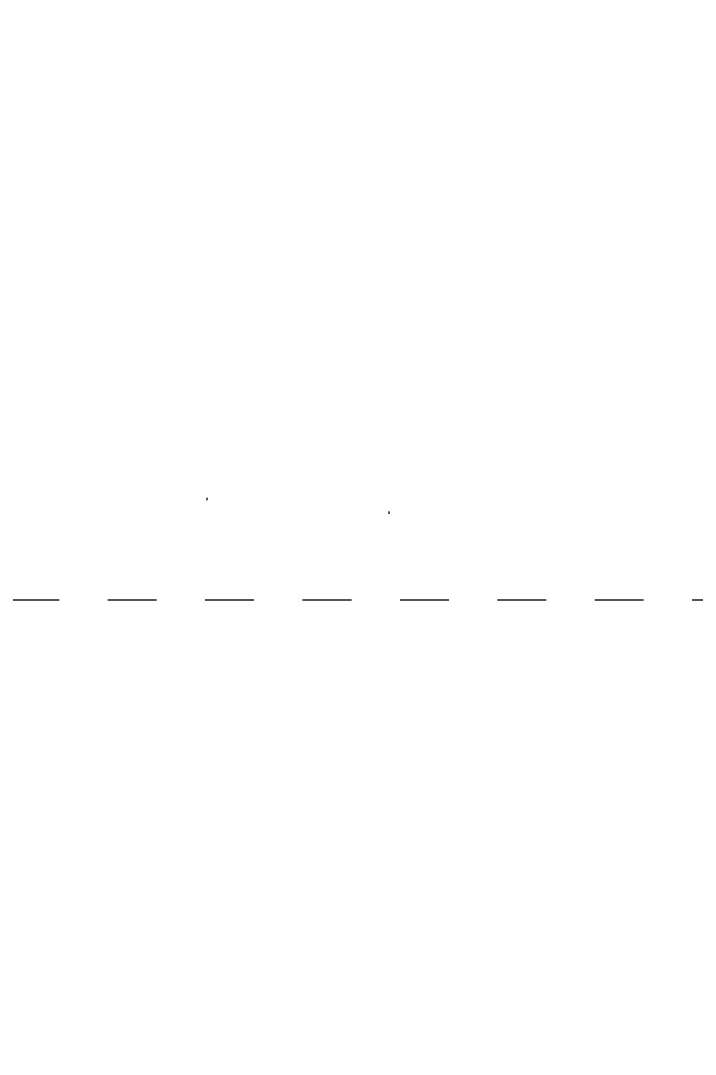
# Model space of a CAD drawing. Header units: millimetres. Extents: x -48147 to 1414029, y -496296 to 18123.
# Drawn here: x 1360906 to 1362861, y -475953 to -472958 of the extents above; entities that cross this region are included whole.
import ezdxf

# ---------------------------------------------------------------- set-up
doc = ezdxf.new("R2010")
doc.units = ezdxf.units.MM
doc.header["$MEASUREMENT"] = 0
for name, pattern in [('Dashed', [2822.222233, 1411.111116, -1411.111116]), ('Hidden Line', [55, 45, -10]), ('Wipeout_Contour', [1000, 0, -1000])]:
    doc.linetypes.add(name, pattern=pattern)
for name, color, linetype, lineweight, true_color in [('0_Pen_No__105', 7, 'Continuous', 15, 0xa6a6a6), ('New_A-20-M_Ceiling_Pen_No__107', 7, 'Continuous', 15, 0xa6a6a6), ('New_A-20-M_Ceiling_Pen_No__29', 7, 'Continuous', 50, 0x2a2a2a), ('New_A-20-M_Roof_Pen_No__147', 7, 'Continuous', 0, 0x606060), ('New_A-20-M_Roof_Pen_No__149', 7, 'Continuous', 0, 0x2a2a2a), ('New_A-20-M_Roof_Pen_No__162', 7, 'Continuous', 0, 0xe47200), ('New_A-20-M_Roof_Pen_No__81', 7, 'Continuous', 20, 0x6a6a6a), ('New_A-25-M_Wall_Ext_Pen_No__107', 7, 'Continuous', 15, 0xa6a6a6), ('New_ArchiCAD Windows_Pen_No__23', 7, 'Continuous', 30, 0x2a2a2a)]:
    doc.layers.add(name, color=color, linetype=linetype, lineweight=lineweight, true_color=true_color)
for name, color, linetype, lineweight in [('A-20-M_Floor_Slab_Pen_No__195', 7, 'Continuous', 35), ('A-25-M_Wall_Int_Pen_No__2', 8, 'Continuous', 15), ('A-95-D_1_100_Pen_No__1', 7, 'Continuous', 13), ('New_A-20-M_Roof_Pen_No__193', 7, 'Continuous', 18), ('New_A-20-M_Roof_Pen_No__195', 7, 'Continuous', 35), ('New_A-20-M_Roof_Pen_No__4', 7, 'Continuous', 20), ('New_A-20-M_Roof_Pen_No__85', 8, 'Continuous', 20), ('New_A-25-M_Wall_Ext_Pen_No__1', 7, 'Continuous', 13), ('New_A-25-M_Wall_Ext_Pen_No__87', 8, 'Continuous', 20), ('New_A-25-M_Wall_Int_Pen_No__87', 8, 'Continuous', 20), ('New_A-95-D_1_20_Pen_No__1', 7, 'Continuous', 13), ('New_ArchiCAD Windows_Pen_No__101', 252, 'Continuous', 15), ('New_ArchiCAD Windows_Pen_No__3', 7, 'Continuous', 18), ('New_ArchiCAD Windows_Pen_No__87', 8, 'Continuous', 20), ('S-280-M_STRUCT_FRAME.IFC Import_Pen_No__1', 7, 'Continuous', 13), ('S-280-M_STRUCT_FRAME.IFC Import_Pen_No__160', 5, 'Continuous', 200), ('S-280-M_STRUCT_FRAME.IFC Import_Pen_No__90', 8, 'Continuous', 20)]:
    doc.layers.add(name, color=color, linetype=linetype, lineweight=lineweight)
for name, color, linetype in [('A-95-D_1_100', 7, 'Continuous'), ('A-95-P_Drawing', 7, 'Continuous'), ('New_A-20-M_Ceiling', 7, 'Continuous'), ('New_A-20-M_Roof', 7, 'Continuous'), ('New_A-25-M_Wall_Ext', 7, 'Continuous'), ('New_A-25-M_Wall_Int', 7, 'Continuous'), ('New_A-95-D_1_20', 7, 'Continuous'), ('New_ArchiCAD Windows', 7, 'Continuous'), ('S-280-M_STRUCT_FRAME.IFC Import', 7, 'Continuous')]:
    doc.layers.add(name, color=color, linetype=linetype)
doc.styles.add('GENERATED_STYLE_1', font='')
doc.styles.get('GENERATED_STYLE_1').set_extended_font_data('Arial')
doc.dimstyles.new('GENERATED_STYLE__2', dxfattribs={"dimtxt": 150, "dimasz": 47.5, "dimexe": 0.18, "dimexo": 0, "dimgap": 0.09, "dimtad": 1, "dimdec": 0, "dimzin": 0, "dimdsep": 46, "dimtxsty": 'GENERATED_STYLE_1', "dimblk": 'ARROWHEAD_2', "dimblk1": 'ARROWHEAD_2', "dimblk2": 'ARROWHEAD_2', "dimcen": 0.09, "dimclrd": 7, "dimclre": 7, "dimclrt": 7, "dimadec": 0, "dimazin": 0, "dimtfac": 1, "dimtdec": 4, "dimtmove": 0, "dimatfit": 3, "dimfxl": 1, "dimtolj": 1, "dimtzin": 0, "dimarcsym": 0})
pattern_1 = [(60, (1372878.996, -490836.73), (-43.30127, 25), []), (120, (1372878.996, -490836.73), (43.30127, 25), [])]

# ---------------------------------------------------------------- blocks, each defined once
blk = doc.blocks.new('Section Elem_177_2', base_point=(1372879, -490836.7))
at = {"layer": 'New_A-25-M_Wall_Int_Pen_No__87', "linetype": 'Continuous'}
blk.add_line((1362728, -474819.9), (1363871.8, -474813.6), dxfattribs=at)
at = {"color": 254, "linetype": 'Wipeout_Contour', "lineweight": 0, "ltscale": 5775475.179326648}
blk.add_wipeout([(1361590.2, -478686.7), (1363871.8, -478686.7), (1363871.8, -475711.7), (1361590.2, -475711.7)], dxfattribs=at).dxf.layer = 'New_A-25-M_Wall_Int'
blk = doc.blocks.new('Section Elem_252_2', base_point=(1372879, -490836.7))
at = {"color": 254, "linetype": 'Wipeout_Contour', "lineweight": 0, "ltscale": 18756992.89558422}
blk.add_wipeout([(1367576.9, -473413.7), (1361158.9, -473413.7), (1361158.9, -475086.7), (1361590.2, -475086.7), (1361590.2, -474963.2), (1361558.4, -474963.2), (1361558.4, -474894.9), (1361168.3, -474883.6), (1361167.9, -474813.6), (1361168.7, -474813.6), (1361167.6, -474616.6), (1364669.4, -474616.6), (1367576.9, -474532.6)], dxfattribs=at).dxf.layer = 'New_A-25-M_Wall_Ext'
at = {"color": 254, "linetype": 'Wipeout_Contour', "lineweight": 0, "ltscale": 5767107.867445004}
blk.add_wipeout([(1361159.7, -475120.7), (1361158.9, -475118.8), (1361158.9, -475599.1), (1361159.7, -475597.2)], dxfattribs=at).dxf.layer = 'New_A-25-M_Wall_Ext'
at = {"color": 254, "linetype": 'Wipeout_Contour', "lineweight": 0, "ltscale": 17307858.03080718}
blk.add_wipeout([(1361217.5, -477786.7), (1361158.9, -477786.7), (1361158.9, -478686.7), (1361590.2, -478686.7), (1361590.2, -475711.7), (1361237.9, -475711.7), (1361237.9, -475686.7), (1361590.2, -475686.7), (1361590.2, -475631.2), (1361158.9, -475631.2), (1361158.9, -475686.7), (1361217.5, -475686.7)], dxfattribs=at).dxf.layer = 'New_A-25-M_Wall_Ext'
at = {"color": 254, "linetype": 'Wipeout_Contour', "lineweight": 0, "ltscale": 17304282.75511891}
blk.add_wipeout([(1360957.1, -475686.7), (1360910.3, -475686.7), (1360910.3, -477786.7), (1360957.1, -477786.7), (1360957.1, -477761.7), (1360929.9, -477761.7), (1360929.9, -477711.7), (1360946.2, -477711.7), (1360946.2, -475761.7), (1360929.9, -475761.7), (1360929.9, -475711.7), (1360957.1, -475711.7)], dxfattribs=at).dxf.layer = 'New_A-25-M_Wall_Ext'
at = {"layer": 'New_A-25-M_Wall_Ext_Pen_No__87', "linetype": 'Continuous'}
for p, q in [((1361590.2, -475086.7), (1361590.2, -474963.2)), ((1361590.2, -475686.7), (1361590.2, -475631.2)), ((1361590.2, -478686.7), (1361590.2, -475711.7))]:
    blk.add_line(p, q, dxfattribs=at)
at = {"color": 254, "linetype": 'Wipeout_Contour', "lineweight": 0, "ltscale": 7206776.276229057}
blk.add_wipeout([(1360850.3, -475686.7), (1360957.1, -475686.7), (1360959.3, -475686.7), (1360959.3, -473413.7), (1360850.3, -473413.7)], dxfattribs=at).dxf.layer = 'New_A-25-M_Wall_Ext'
at = {"color": 254, "linetype": 'Wipeout_Contour', "lineweight": 0, "ltscale": 5768914.740976019}
blk.add_wipeout([(1361217.5, -475686.7), (1361093.7, -475686.7), (1361093.7, -477786.7), (1361217.5, -477786.7)], dxfattribs=at).dxf.layer = 'New_A-25-M_Wall_Ext'
at = {"layer": 'New_A-25-M_Wall_Ext_Pen_No__107', "linetype": 'Continuous'}
h = blk.add_hatch(dxfattribs=at)
h.set_pattern_fill('Batt_Insulation_0002', color=256, style=0, pattern_type=2)
h.set_pattern_definition(pattern_1)
h.paths.add_polyline_path([(1360850.3, -475686.7), (1360957.1, -475686.7), (1360959.3, -475686.7), (1360959.3, -473413.7), (1360850.3, -473413.7)])
at = {"color": 254, "linetype": 'Wipeout_Contour', "lineweight": 0, "ltscale": 5765325.357337601}
blk.add_wipeout([(1360959.3, -475686.7), (1360978.9, -475686.7), (1360978.9, -473413.7), (1360959.3, -473413.7)], dxfattribs=at).dxf.layer = 'New_A-25-M_Wall_Ext'
at = {"layer": 'New_A-25-M_Wall_Ext_Pen_No__107', "linetype": 'Continuous'}
h = blk.add_hatch(dxfattribs=at)
h.set_pattern_fill('Plywood_0002', color=256, style=0, pattern_type=2)
h.set_pattern_definition([(0, (1372879, -490836.73), (0, 100), [])])
h.paths.add_polyline_path([(1360959.3, -475686.7), (1360978.9, -475686.7), (1360978.9, -473413.7), (1360959.3, -473413.7)])
at = {"layer": 'New_A-25-M_Wall_Ext_Pen_No__107', "linetype": 'Continuous', "lineweight": 0, "true_color": 0x535353}
blk.add_hatch(color=251, dxfattribs=at).paths.add_polyline_path([(1360978.9, -475686.7), (1360982.2, -475686.7), (1360982.2, -473413.7), (1360978.9, -473413.7)])
at = {"layer": 'New_A-25-M_Wall_Ext_Pen_No__1', "linetype": 'Continuous'}
blk.add_line((1360959.3, -473413.7), (1360959.3, -475686.7), dxfattribs=at)
at = {"layer": 'New_A-25-M_Wall_Ext_Pen_No__1', "linetype": 'Continuous', "flags": 128}
blk.add_lwpolyline([(1360957.1, -475686.7), (1360850.3, -475686.7), (1360823, -475686.7), (1360793.6, -475686.7)], dxfattribs=at)
at = {"color": 254, "linetype": 'Wipeout_Contour', "lineweight": 0, "ltscale": 5765671.320406014}
blk.add_wipeout([(1360982.2, -475686.7), (1361139.2, -475686.7), (1361139.2, -473413.7), (1360982.2, -473413.7)], dxfattribs=at).dxf.layer = 'New_A-25-M_Wall_Ext'
at = {"layer": 'New_A-25-M_Wall_Ext_Pen_No__107', "linetype": 'Continuous', "lineweight": 0, "true_color": 0x535353}
blk.add_hatch(color=251, dxfattribs=at).paths.add_polyline_path([(1361139.2, -475686.7), (1361142.5, -475686.7), (1361142.5, -473413.7), (1361139.2, -473413.7)])
at = {"layer": 'New_A-25-M_Wall_Ext_Pen_No__1', "linetype": 'Continuous'}
for p, q in [((1360978.9, -473413.7), (1360978.9, -475686.7)), ((1360982.2, -473413.7), (1360982.2, -475686.7))]:
    blk.add_line(p, q, dxfattribs=at)
at = {"color": 254, "linetype": 'Wipeout_Contour', "lineweight": 0, "ltscale": 5766011.106146225}
blk.add_wipeout([(1361142.5, -475686.7), (1361158.9, -475686.7), (1361158.9, -473413.7), (1361142.5, -473413.7)], dxfattribs=at).dxf.layer = 'New_A-25-M_Wall_Ext'
at = {"layer": 'New_A-25-M_Wall_Ext_Pen_No__107', "linetype": 'Continuous'}
h = blk.add_hatch(dxfattribs=at)
h.set_pattern_fill('Plaster_0002', color=256, style=0, pattern_type=2)
h.set_pattern_definition([(270, (1372879, -490836.73), (86.60254, 0), [0, -50]), (270, (1372922.3, -490861.73), (86.60254, 0), [0, -50])])
h.paths.add_polyline_path([(1361142.5, -475686.7), (1361158.9, -475686.7), (1361158.9, -473413.7), (1361142.5, -473413.7)])
at = {"layer": 'New_A-25-M_Wall_Ext_Pen_No__1', "linetype": 'Continuous'}
for p, q in [((1361139.2, -473413.7), (1361139.2, -475686.7)), ((1361142.5, -473413.7), (1361142.5, -475686.7)), ((1361158.9, -473413.7), (1361158.9, -475686.7))]:
    blk.add_line(p, q, dxfattribs=at)
at = {"layer": 'New_A-25-M_Wall_Ext_Pen_No__1', "linetype": 'Continuous', "flags": 128}
for points in [[(1361158.9, -473413.7), (1361142.5, -473413.7), (1361139.2, -473413.7), (1360982.2, -473413.7), (1360978.9, -473413.7), (1360959.3, -473413.7), (1360850.3, -473413.7), (1360823, -473413.7), (1360793.6, -473413.7)], [(1361158.9, -475686.7), (1361142.5, -475686.7), (1361139.2, -475686.7), (1361011.7, -475686.7)]]:
    blk.add_lwpolyline(points, dxfattribs=at)
at = {"layer": 'New_A-25-M_Wall_Ext_Pen_No__87', "linetype": 'Continuous'}
blk.add_line((1367576.9, -473413.7), (1361158.9, -473413.7), dxfattribs=at)
blk = doc.blocks.new('Section Elem_253_2', base_point=(1372879, -490836.7))
at = {"layer": 'New_ArchiCAD Windows_Pen_No__87', "linetype": 'Continuous'}
for p, q in [((1360910.3, -477786.7), (1360910.3, -475686.7)), ((1361217.5, -475686.7), (1361158.9, -475686.7)), ((1361217.5, -477786.7), (1361217.5, -475686.7)), ((1361158.9, -477786.7), (1361217.5, -477786.7))]:
    blk.add_line(p, q, dxfattribs=at)
at = {"color": 254, "linetype": 'Wipeout_Contour', "lineweight": 0, "ltscale": 5768643.29388809}
blk.add_wipeout([(1361093.7, -475736.7), (1361073.8, -475736.7), (1361073.8, -477736.7), (1361093.7, -477736.7)], dxfattribs=at).dxf.layer = 'New_ArchiCAD Windows'
at = {"color": 254, "linetype": 'Wipeout_Contour', "lineweight": 0, "ltscale": 5768562.385209808}
blk.add_wipeout([(1361050.9, -477736.7), (1361073.8, -477736.7), (1361073.8, -475736.7), (1361050.9, -475736.7)], dxfattribs=at).dxf.layer = 'New_ArchiCAD Windows'
at = {"color": 254, "linetype": 'Wipeout_Contour', "lineweight": 0, "ltscale": 7208991.432916998}
blk.add_wipeout([(1361093.7, -475686.7), (1361011.7, -475686.7), (1361011.7, -475736.7), (1361073.8, -475736.7), (1361093.7, -475736.7)], dxfattribs=at).dxf.layer = 'New_ArchiCAD Windows'
at = {"color": 254, "linetype": 'Wipeout_Contour', "lineweight": 0, "ltscale": 5768455.450759715}
blk.add_wipeout([(1361027.2, -477711.7), (1361040.9, -477711.7), (1361040.9, -475761.7), (1361027.2, -475761.7)], dxfattribs=at).dxf.layer = 'New_ArchiCAD Windows'
at = {"color": 254, "linetype": 'Wipeout_Contour', "lineweight": 0, "ltscale": 7212362.987390565}
blk.add_wipeout([(1361011.7, -477736.7), (1361011.7, -477786.7), (1361093.7, -477786.7), (1361093.7, -477736.7), (1361073.8, -477736.7)], dxfattribs=at).dxf.layer = 'New_ArchiCAD Windows'
at = {"layer": 'New_ArchiCAD Windows_Pen_No__101', "linetype": 'Continuous'}
for p, q in [((1361093.7, -475686.7), (1361093.7, -475736.7)), ((1361073.8, -477736.7), (1361073.8, -475736.7)), ((1361093.7, -475736.7), (1361093.7, -477736.7)), ((1361093.7, -477736.7), (1361093.7, -477786.7))]:
    blk.add_line(p, q, dxfattribs=at)
at = {"color": 254, "linetype": 'Wipeout_Contour', "lineweight": 0, "ltscale": 5768500.232437916}
blk.add_wipeout([(1361040.9, -477711.7), (1361050.9, -477711.7), (1361050.9, -475761.7), (1361040.9, -475761.7)], dxfattribs=at).dxf.layer = 'New_ArchiCAD Windows'
at = {"color": 254, "linetype": 'Wipeout_Contour', "lineweight": 0, "ltscale": 7208885.639021923}
blk.add_wipeout([(1361050.9, -475736.7), (1360984.4, -475736.7), (1360984.4, -475761.7), (1361040.9, -475761.7), (1361050.9, -475761.7)], dxfattribs=at).dxf.layer = 'New_ArchiCAD Windows'
at = {"color": 254, "linetype": 'Wipeout_Contour', "lineweight": 0, "ltscale": 7212141.565358577}
blk.add_wipeout([(1360984.4, -477736.7), (1361050.9, -477736.7), (1361050.9, -477711.7), (1361040.9, -477711.7), (1360984.4, -477711.7)], dxfattribs=at).dxf.layer = 'New_ArchiCAD Windows'
at = {"layer": 'New_ArchiCAD Windows_Pen_No__101', "linetype": 'Continuous'}
blk.add_line((1361050.9, -477736.7), (1361050.9, -475736.7), dxfattribs=at)
at = {"color": 254, "linetype": 'Wipeout_Contour', "lineweight": 0, "ltscale": 8650369.113942575}
blk.add_wipeout([(1360957.1, -475711.7), (1360984.4, -475711.7), (1360984.4, -475736.7), (1361011.7, -475736.7), (1361011.7, -475686.7), (1360957.1, -475686.7)], dxfattribs=at).dxf.layer = 'New_ArchiCAD Windows'
at = {"color": 254, "linetype": 'Wipeout_Contour', "lineweight": 0, "ltscale": 5768317.893357612}
blk.add_wipeout([(1360968, -475761.7), (1360968, -477711.7), (1361027.2, -477711.7), (1361027.2, -475761.7)], dxfattribs=at).dxf.layer = 'New_ArchiCAD Windows'
at = {"color": 254, "linetype": 'Wipeout_Contour', "lineweight": 0, "ltscale": 8654435.403552648}
blk.add_wipeout([(1360984.4, -477736.7), (1360984.4, -477761.7), (1360957.1, -477761.7), (1360957.1, -477786.7), (1361011.7, -477786.7), (1361011.7, -477736.7)], dxfattribs=at).dxf.layer = 'New_ArchiCAD Windows'
at = {"layer": 'New_ArchiCAD Windows_Pen_No__101', "linetype": 'Continuous'}
for p, q in [((1361073.8, -475736.7), (1361011.7, -475736.7)), ((1361027.2, -477711.7), (1361027.2, -475761.7)), ((1361040.9, -475761.7), (1361040.9, -477711.7)), ((1361011.7, -477736.7), (1361073.8, -477736.7))]:
    blk.add_line(p, q, dxfattribs=at)
at = {"layer": 'New_ArchiCAD Windows_Pen_No__23', "linetype": 'Continuous'}
for p, q in [((1361011.7, -475686.7), (1361011.7, -475736.7)), ((1361011.7, -477736.7), (1361011.7, -477786.7))]:
    blk.add_line(p, q, dxfattribs=at)
at = {"layer": 'New_ArchiCAD Windows_Pen_No__23', "linetype": 'Continuous', "flags": 128}
for points in [[(1361011.7, -475686.7), (1360982.2, -475686.7), (1360978.9, -475686.7), (1360959.3, -475686.7), (1360957.1, -475686.7)], [(1361011.7, -477786.7), (1360982.2, -477786.7), (1360978.9, -477786.7), (1360959.3, -477786.7), (1360957.1, -477786.7)]]:
    blk.add_lwpolyline(points, dxfattribs=at)
at = {"layer": 'New_ArchiCAD Windows_Pen_No__3', "linetype": 'Continuous'}
for p, q in [((1360984.4, -476505.5), (1361050.9, -476706.6)), ((1360984.4, -476967.9), (1361050.9, -476766.8))]:
    blk.add_line(p, q, dxfattribs=at)
at = {"color": 254, "linetype": 'Wipeout_Contour', "lineweight": 0, "ltscale": 5768165.135732066}
blk.add_wipeout([(1360946.2, -477711.7), (1360968, -477711.7), (1360968, -475761.7), (1360946.2, -475761.7)], dxfattribs=at).dxf.layer = 'New_ArchiCAD Windows'
at = {"layer": 'New_ArchiCAD Windows_Pen_No__3', "linetype": 'Continuous'}
for p, q in [((1360940.8, -476512.3), (1360946.2, -476528.8)), ((1360940.8, -476961.2), (1360946.2, -476944.7))]:
    blk.add_line(p, q, dxfattribs=at)
at = {"color": 254, "linetype": 'Wipeout_Contour', "lineweight": 0, "ltscale": 5766842.803091105}
blk.add_wipeout([(1360984.4, -475761.7), (1360984.4, -475711.7), (1360929.9, -475711.7), (1360929.9, -475761.7)], dxfattribs=at).dxf.layer = 'New_ArchiCAD Windows'
at = {"color": 254, "linetype": 'Wipeout_Contour', "lineweight": 0, "ltscale": 5769487.591323774}
blk.add_wipeout([(1360984.4, -477711.7), (1360929.9, -477711.7), (1360929.9, -477761.7), (1360984.4, -477761.7)], dxfattribs=at).dxf.layer = 'New_ArchiCAD Windows'
at = {"layer": 'New_ArchiCAD Windows_Pen_No__101', "linetype": 'Continuous'}
for p, q in [((1360984.4, -475761.7), (1361040.9, -475761.7)), ((1361040.9, -477711.7), (1360984.4, -477711.7))]:
    blk.add_line(p, q, dxfattribs=at)
at = {"layer": 'New_ArchiCAD Windows_Pen_No__23', "linetype": 'Continuous'}
for p, q in [((1360957.1, -475686.7), (1360957.1, -475711.7)), ((1360929.9, -475711.7), (1360929.9, -475761.7)), ((1360957.1, -475711.7), (1360929.9, -475711.7)), ((1360984.4, -475711.7), (1360957.1, -475711.7)), ((1360984.4, -475711.7), (1360984.4, -475736.7)), ((1360984.4, -475736.7), (1360984.4, -475761.7)), ((1361011.7, -475736.7), (1360984.4, -475736.7)), ((1360984.4, -475761.7), (1360929.9, -475761.7)), ((1360946.2, -475761.7), (1360946.2, -477711.7)), ((1360968, -477711.7), (1360968, -475761.7)), ((1360929.9, -477711.7), (1360929.9, -477761.7)), ((1360984.4, -477711.7), (1360929.9, -477711.7)), ((1360984.4, -477711.7), (1360984.4, -477736.7)), ((1360984.4, -477736.7), (1360984.4, -477761.7)), ((1361011.7, -477736.7), (1360984.4, -477736.7)), ((1360957.1, -477761.7), (1360929.9, -477761.7)), ((1360957.1, -477761.7), (1360957.1, -477786.7)), ((1360984.4, -477761.7), (1360957.1, -477761.7))]:
    blk.add_line(p, q, dxfattribs=at)
blk = doc.blocks.new('Section Elem_349_2', base_point=(1372879, -490836.7))
at = {"layer": 'New_A-20-M_Ceiling_Pen_No__107', "linetype": 'Continuous'}
blk.add_hatch(color=256, dxfattribs=at).paths.add_polyline_path([(1363909.5, -475711.7), (1363909.5, -475686.7), (1361237.9, -475686.7), (1361237.9, -475711.7)])
at = {"layer": 'New_A-20-M_Ceiling_Pen_No__29', "linetype": 'Continuous'}
for p, q in [((1361237.9, -475686.7), (1361237.9, -475711.7)), ((1363871.8, -475686.7), (1361237.9, -475686.7)), ((1363871.8, -475711.7), (1361237.9, -475711.7))]:
    blk.add_line(p, q, dxfattribs=at)
blk = doc.blocks.new('*X387', base_point=(1372879, -490836.7))
at = {"layer": 'New_A-20-M_Roof_Pen_No__162', "linetype": 'Continuous'}
for points in [[(1361329.8, -474616.6), (1361179.8, -474616.6), (1361179.8, -474618.6), (1361329.8, -474618.6)], [(1361629.8, -474616.6), (1361479.8, -474616.6), (1361479.8, -474618.6), (1361629.8, -474618.6)], [(1361929.8, -474616.6), (1361779.8, -474616.6), (1361779.8, -474618.6), (1361929.8, -474618.6)], [(1362229.8, -474616.6), (1362079.8, -474616.6), (1362079.8, -474618.6), (1362229.8, -474618.6)], [(1362529.8, -474616.6), (1362379.8, -474616.6), (1362379.8, -474618.6), (1362529.8, -474618.6)], [(1362829.8, -474616.6), (1362679.8, -474616.6), (1362679.8, -474618.6), (1362829.8, -474618.6)]]:
    blk.add_hatch(color=256, dxfattribs=at).paths.add_polyline_path(points)
blk = doc.blocks.new('Section Elem_359_2', base_point=(1372879, -490836.7))
at = {"color": 254, "linetype": 'Wipeout_Contour', "lineweight": 0, "ltscale": 5787870.462072961}
blk.add_wipeout([(1372657.4, -474618.6), (1372657.4, -474616.6), (1361167.6, -474616.6), (1361167.6, -474618.6)], dxfattribs=at).dxf.layer = 'New_A-20-M_Roof'
at = {"color": 254, "linetype": 'Wipeout_Contour', "lineweight": 0, "ltscale": 7212870.649408665}
blk.add_wipeout([(1361244.2, -474813.6), (1361558.4, -474822.7), (1361558.4, -474819.9), (1362728, -474819.9), (1363871.8, -474813.6)], dxfattribs=at).dxf.layer = 'New_A-20-M_Roof'
at = {"layer": 'New_A-20-M_Roof_Pen_No__4', "linetype": 'Continuous'}
for p, q in [((1361244.2, -474813.6), (1361168.7, -474813.6)), ((1363871.8, -474813.6), (1361244.2, -474813.6))]:
    blk.add_line(p, q, dxfattribs=at)
at = {"layer": 'New_A-20-M_Roof'}
blk.add_blockref('*X387', (1372879, -490836.7), dxfattribs=at)
at = {"color": 254, "linetype": 'Wipeout_Contour', "lineweight": 0, "ltscale": 5787970.987056384}
blk.add_wipeout([(1372657.4, -474768.6), (1372657.4, -474618.6), (1361167.6, -474618.6), (1361168.5, -474768.6)], dxfattribs=at).dxf.layer = 'New_A-20-M_Roof'
at = {"layer": 'New_A-20-M_Roof_Pen_No__85', "linetype": 'Continuous'}
h = blk.add_hatch(dxfattribs=at)
h.set_pattern_fill('Batt_Insulation_0002', color=256, style=0, pattern_type=2)
h.set_pattern_definition(pattern_1)
h.paths.add_polyline_path([(1372657.4, -474768.6), (1372657.4, -474618.6), (1361167.6, -474618.6), (1361168.5, -474768.6)])
at = {"layer": 'New_A-20-M_Roof_Pen_No__195', "linetype": 'Hidden Line'}
for p, q in [((1372657.4, -474616.6), (1361167.6, -474616.6)), ((1372657.4, -474618.6), (1361167.6, -474618.6))]:
    blk.add_line(p, q, dxfattribs=at)
at = {"color": 254, "linetype": 'Wipeout_Contour', "lineweight": 0, "ltscale": 5788076.804080427}
blk.add_wipeout([(1372657.4, -474778.6), (1372657.4, -474768.6), (1361168.5, -474768.6), (1361168.5, -474778.6)], dxfattribs=at).dxf.layer = 'New_A-20-M_Roof'
at = {"layer": 'New_A-20-M_Roof_Pen_No__81', "linetype": 'Continuous', "lineweight": 0, "true_color": 0x353535}
blk.add_hatch(color=250, dxfattribs=at).paths.add_polyline_path([(1372657.4, -474813.6), (1372657.4, -474778.6), (1361168.5, -474778.6), (1361168.7, -474813.6)])
at = {"layer": 'New_A-20-M_Roof_Pen_No__85', "linetype": 'Continuous'}
h = blk.add_hatch(dxfattribs=at)
h.set_pattern_fill('Batt_Insulation_0002', color=256, style=0, pattern_type=2)
h.set_pattern_definition(pattern_1)
h.paths.add_polyline_path([(1372657.4, -474778.6), (1372657.4, -474768.6), (1361168.5, -474768.6), (1361168.5, -474778.6)])
at = {"layer": 'New_A-20-M_Roof_Pen_No__147', "linetype": 'Continuous'}
blk.add_line((1361168.5, -474778.6), (1361168.7, -474813.6), dxfattribs=at)
at = {"layer": 'New_A-20-M_Roof_Pen_No__149', "linetype": 'Continuous'}
blk.add_line((1372657.4, -474778.6), (1361168.5, -474778.6), dxfattribs=at)
at = {"layer": 'New_A-20-M_Roof_Pen_No__193', "linetype": 'Continuous', "flags": 128}
blk.add_lwpolyline([(1361167.6, -474616.6), (1361167.6, -474618.6), (1361168.5, -474768.6), (1361168.5, -474778.6)], dxfattribs=at)
at = {"layer": 'New_A-20-M_Roof_Pen_No__195', "linetype": 'Hidden Line'}
blk.add_line((1372657.4, -474768.6), (1361168.5, -474768.6), dxfattribs=at)
blk = doc.blocks.new('Section Elem_551_2', base_point=(1372879, -490836.7))
at = {"color": 254, "linetype": 'Wipeout_Contour', "lineweight": 0, "ltscale": 5767261.38947432}
blk.add_wipeout([(1361170.5, -474883.6), (1361168.3, -474883.6), (1361558.4, -474894.9), (1361558.4, -474894.8)], dxfattribs=at).dxf.layer = 'S-280-M_STRUCT_FRAME.IFC Import'
at = {"color": 254, "linetype": 'Wipeout_Contour', "lineweight": 0, "ltscale": 5767218.292069579}
blk.add_wipeout([(1361558.4, -474826.8), (1361170.1, -474815.6), (1361170.5, -474883.6), (1361558.4, -474894.8)], dxfattribs=at).dxf.layer = 'S-280-M_STRUCT_FRAME.IFC Import'
at = {"layer": 'S-280-M_STRUCT_FRAME.IFC Import_Pen_No__1', "linetype": 'Continuous'}
blk.add_line((1361170.5, -474883.6), (1361168.3, -474883.6), dxfattribs=at)
at = {"layer": 'S-280-M_STRUCT_FRAME.IFC Import_Pen_No__90', "linetype": 'Continuous'}
for p, q in [((1361558.4, -474894.9), (1361168.3, -474883.6)), ((1361558.4, -474894.8), (1361170.5, -474883.6))]:
    blk.add_line(p, q, dxfattribs=at)
at = {"color": 254, "linetype": 'Wipeout_Contour', "lineweight": 0, "ltscale": 5767242.215423488}
blk.add_wipeout([(1361244.3, -474815.6), (1361170.1, -474815.6), (1361558.4, -474826.8), (1361558.4, -474824.7)], dxfattribs=at).dxf.layer = 'S-280-M_STRUCT_FRAME.IFC Import'
at = {"layer": 'S-280-M_STRUCT_FRAME.IFC Import_Pen_No__1', "linetype": 'Continuous'}
for p, q in [((1361167.9, -474813.6), (1361168.3, -474883.6)), ((1361168.7, -474813.6), (1361167.9, -474813.6)), ((1361170.1, -474815.6), (1361170.5, -474883.6))]:
    blk.add_line(p, q, dxfattribs=at)
at = {"color": 254, "linetype": 'Wipeout_Contour', "lineweight": 0, "ltscale": 5767310.438843921}
blk.add_wipeout([(1361244.2, -474813.6), (1361244.3, -474815.6), (1361558.4, -474824.7), (1361558.4, -474822.7)], dxfattribs=at).dxf.layer = 'S-280-M_STRUCT_FRAME.IFC Import'
at = {"layer": 'S-280-M_STRUCT_FRAME.IFC Import_Pen_No__160', "linetype": 'Continuous', "lineweight": 0, "true_color": 0x00007f}
blk.add_hatch(color=176, dxfattribs=at).paths.add_polyline_path([(1361168.3, -474883.6), (1361170.5, -474883.6), (1361170.1, -474815.6), (1361244.3, -474815.6), (1361244.2, -474813.6), (1361167.9, -474813.6)])
at = {"layer": 'S-280-M_STRUCT_FRAME.IFC Import_Pen_No__1', "linetype": 'Continuous'}
for p, q in [((1361244.3, -474815.6), (1361170.1, -474815.6)), ((1361244.2, -474813.6), (1361244.3, -474815.6))]:
    blk.add_line(p, q, dxfattribs=at)
at = {"layer": 'S-280-M_STRUCT_FRAME.IFC Import_Pen_No__90', "linetype": 'Continuous'}
for p, q in [((1361558.4, -474826.8), (1361170.1, -474815.6)), ((1361558.4, -474822.7), (1361244.2, -474813.6)), ((1361558.4, -474824.7), (1361244.3, -474815.6))]:
    blk.add_line(p, q, dxfattribs=at)
blk = doc.blocks.new('Section Elem_584_2', base_point=(1372879, -490836.7))
at = {"layer": 'S-280-M_STRUCT_FRAME.IFC Import_Pen_No__160', "linetype": 'Continuous', "lineweight": 0, "true_color": 0x00007f}
blk.add_hatch(color=176, dxfattribs=at).paths.add_polyline_path([(1362174.4, -475391.1), (1362297.8, -475391.1), (1362297.8, -475380.4), (1362248.6, -475380.4), (1362242.3, -475377.8), (1362239.7, -475371.5), (1362239.7, -475106.3), (1362242.3, -475100), (1362248.6, -475097.4), (1362297.8, -475097.4), (1362297.8, -475086.7), (1362174.4, -475086.7), (1362174.4, -475097.4), (1362223.7, -475097.4), (1362230, -475100), (1362232.6, -475106.3), (1362232.6, -475371.5), (1362230, -475377.8), (1362223.7, -475380.4), (1362174.4, -475380.4)])
at = {"layer": 'S-280-M_STRUCT_FRAME.IFC Import_Pen_No__1', "linetype": 'Continuous'}
for p, q in [((1362174.4, -475086.7), (1362174.4, -475097.4)), ((1362297.8, -475086.7), (1362174.4, -475086.7)), ((1362297.8, -475086.7), (1362297.8, -475097.4)), ((1362174.4, -475380.4), (1362174.4, -475391.1)), ((1362297.8, -475391.1), (1362174.4, -475391.1)), ((1362297.8, -475380.4), (1362297.8, -475391.1))]:
    blk.add_line(p, q, dxfattribs=at)
at = {"layer": 'S-280-M_STRUCT_FRAME.IFC Import_Pen_No__1', "linetype": 'Continuous', "flags": 128}
for points in [[(1362230, -475100), (1362223.7, -475097.4), (1362174.4, -475097.4)], [(1362230, -475100), (1362232.6, -475106.3), (1362232.6, -475371.5), (1362230, -475377.8)], [(1362242.3, -475100), (1362239.7, -475106.3), (1362239.7, -475371.5), (1362242.3, -475377.8)], [(1362297.8, -475097.4), (1362248.6, -475097.4), (1362242.3, -475100)], [(1362230, -475377.8), (1362223.7, -475380.4), (1362174.4, -475380.4)], [(1362242.3, -475377.8), (1362248.6, -475380.4), (1362297.8, -475380.4)]]:
    blk.add_lwpolyline(points, dxfattribs=at)
blk = doc.blocks.new('Section Elem_590_2', base_point=(1372879, -490836.7))
at = {"layer": 'S-280-M_STRUCT_FRAME.IFC Import_Pen_No__160', "linetype": 'Continuous', "lineweight": 0, "true_color": 0x00007f}
blk.add_hatch(color=176, dxfattribs=at).paths.add_polyline_path([(1360979.1, -473488.7), (1360979.1, -473563.7), (1360990, -473563.7), (1360990, -473506.2), (1360993.9, -473497.7), (1361003.1, -473494.2), (1361118.7, -473494.2), (1361127.9, -473497.7), (1361131.8, -473506.2), (1361131.8, -473563.7), (1361142.7, -473563.7), (1361142.7, -473488.7)])
at = {"layer": 'S-280-M_STRUCT_FRAME.IFC Import_Pen_No__1', "linetype": 'Continuous'}
for p, q in [((1360979.1, -473488.7), (1360979.1, -473563.7)), ((1361142.7, -473488.7), (1360979.1, -473488.7)), ((1361142.7, -473488.7), (1361142.7, -473563.7)), ((1360990, -473563.7), (1360979.1, -473563.7)), ((1361142.7, -473563.7), (1361131.8, -473563.7))]:
    blk.add_line(p, q, dxfattribs=at)
at = {"layer": 'S-280-M_STRUCT_FRAME.IFC Import_Pen_No__1', "linetype": 'Continuous', "flags": 128}
for points in [[(1360993.9, -473497.7), (1360990, -473506.2), (1360990, -473563.7)], [(1361127.9, -473497.7), (1361118.7, -473494.2), (1361003.1, -473494.2), (1360993.9, -473497.7)], [(1361127.9, -473497.7), (1361131.8, -473506.2), (1361131.8, -473563.7)]]:
    blk.add_lwpolyline(points, dxfattribs=at)
blk = doc.blocks.new('Section Elem_592_2', base_point=(1372879, -490836.7))
at = {"layer": 'S-280-M_STRUCT_FRAME.IFC Import_Pen_No__1', "linetype": 'Continuous'}
for p, q in [((1361051.1, -475086.7), (1361051.1, -475108)), ((1361051.1, -475609.9), (1361051.1, -475631.2))]:
    blk.add_line(p, q, dxfattribs=at)
at = {"layer": 'S-280-M_STRUCT_FRAME.IFC Import_Pen_No__1', "linetype": 'Continuous', "flags": 128}
for points in [[(1361155.7, -475111.8), (1361145.9, -475108), (1361051.1, -475108)], [(1361155.7, -475606.2), (1361145.9, -475609.9), (1361051.1, -475609.9)]]:
    blk.add_lwpolyline(points, dxfattribs=at)
at = {"color": 254, "linetype": 'Wipeout_Contour', "lineweight": 0, "ltscale": 5768004.478360167}
blk.add_wipeout([(1361693.9, -475086.7), (1361282.2, -475086.7), (1361282.2, -475108), (1361693.9, -475108)], dxfattribs=at).dxf.layer = 'S-280-M_STRUCT_FRAME.IFC Import'
at = {"color": 254, "linetype": 'Wipeout_Contour', "lineweight": 0, "ltscale": 5768694.333444907}
blk.add_wipeout([(1361282.2, -475631.2), (1361693.9, -475631.2), (1361693.9, -475609.9), (1361282.2, -475609.9)], dxfattribs=at).dxf.layer = 'S-280-M_STRUCT_FRAME.IFC Import'
at = {"layer": 'S-280-M_STRUCT_FRAME.IFC Import_Pen_No__1', "linetype": 'Continuous'}
for p, q in [((1361282.2, -475086.7), (1361051.1, -475086.7)), ((1361282.2, -475631.2), (1361051.1, -475631.2))]:
    blk.add_line(p, q, dxfattribs=at)
at = {"layer": 'S-280-M_STRUCT_FRAME.IFC Import_Pen_No__90', "linetype": 'Continuous'}
for p, q in [((1361282.2, -475086.7), (1361693.9, -475086.7)), ((1361282.2, -475631.2), (1361693.9, -475631.2))]:
    blk.add_line(p, q, dxfattribs=at)
at = {"color": 254, "linetype": 'Wipeout_Contour', "lineweight": 0, "ltscale": 5768331.426571995}
blk.add_wipeout([(1361177.6, -475606.2), (1361187.4, -475609.9), (1361614.2, -475609.9), (1361606, -475606.2)], dxfattribs=at).dxf.layer = 'S-280-M_STRUCT_FRAME.IFC Import'
at = {"color": 254, "linetype": 'Wipeout_Contour', "lineweight": 0, "ltscale": 5768298.982851896}
blk.add_wipeout([(1361173.6, -475597.2), (1361177.6, -475606.2), (1361606, -475606.2), (1361602.6, -475597.2)], dxfattribs=at).dxf.layer = 'S-280-M_STRUCT_FRAME.IFC Import'
at = {"color": 254, "linetype": 'Wipeout_Contour', "lineweight": 0, "ltscale": 5767971.850942636}
blk.add_wipeout([(1361173.6, -475120.7), (1361173.6, -475597.2), (1361602.6, -475597.2), (1361602.6, -475120.7)], dxfattribs=at).dxf.layer = 'S-280-M_STRUCT_FRAME.IFC Import'
at = {"layer": 'S-280-M_STRUCT_FRAME.IFC Import_Pen_No__1', "linetype": 'Continuous'}
blk.add_line((1361282.2, -475609.9), (1361282.2, -475631.2), dxfattribs=at)
at = {"layer": 'S-280-M_STRUCT_FRAME.IFC Import_Pen_No__1', "linetype": 'Continuous', "flags": 128}
blk.add_lwpolyline([(1361177.6, -475606.2), (1361187.4, -475609.9), (1361282.2, -475609.9)], dxfattribs=at)
at = {"layer": 'S-280-M_STRUCT_FRAME.IFC Import_Pen_No__90', "linetype": 'Continuous'}
for p, q in [((1361173.6, -475597.2), (1361602.6, -475597.2)), ((1361282.2, -475609.9), (1361693.9, -475609.9))]:
    blk.add_line(p, q, dxfattribs=at)
at = {"color": 254, "linetype": 'Wipeout_Contour', "lineweight": 0, "ltscale": 5767658.821290005}
blk.add_wipeout([(1361173.6, -475120.7), (1361602.6, -475120.7), (1361606, -475111.8), (1361177.6, -475111.8)], dxfattribs=at).dxf.layer = 'S-280-M_STRUCT_FRAME.IFC Import'
at = {"layer": 'S-280-M_STRUCT_FRAME.IFC Import_Pen_No__1', "linetype": 'Continuous', "flags": 128}
blk.add_lwpolyline([(1361155.7, -475111.8), (1361159.7, -475120.7), (1361159.7, -475597.2), (1361155.7, -475606.2)], dxfattribs=at)
at = {"color": 254, "linetype": 'Wipeout_Contour', "lineweight": 0, "ltscale": 5767674.521348452}
blk.add_wipeout([(1361177.6, -475111.8), (1361606, -475111.8), (1361614.2, -475108), (1361187.4, -475108)], dxfattribs=at).dxf.layer = 'S-280-M_STRUCT_FRAME.IFC Import'
at = {"layer": 'S-280-M_STRUCT_FRAME.IFC Import_Pen_No__160', "linetype": 'Continuous', "lineweight": 0, "true_color": 0x00007f}
blk.add_hatch(color=176, dxfattribs=at).paths.add_polyline_path([(1361051.1, -475631.2), (1361282.2, -475631.2), (1361282.2, -475609.9), (1361187.4, -475609.9), (1361177.6, -475606.2), (1361173.6, -475597.2), (1361173.6, -475120.7), (1361177.6, -475111.8), (1361187.4, -475108), (1361282.2, -475108), (1361282.2, -475086.7), (1361051.1, -475086.7), (1361051.1, -475108), (1361145.9, -475108), (1361155.7, -475111.8), (1361159.7, -475120.7), (1361159.7, -475597.2), (1361155.7, -475606.2), (1361145.9, -475609.9), (1361051.1, -475609.9)])
at = {"layer": 'S-280-M_STRUCT_FRAME.IFC Import_Pen_No__1', "linetype": 'Continuous'}
blk.add_line((1361282.2, -475086.7), (1361282.2, -475108), dxfattribs=at)
at = {"layer": 'S-280-M_STRUCT_FRAME.IFC Import_Pen_No__1', "linetype": 'Continuous', "flags": 128}
for points in [[(1361177.6, -475111.8), (1361173.6, -475120.7), (1361173.6, -475597.2), (1361177.6, -475606.2)], [(1361282.2, -475108), (1361187.4, -475108), (1361177.6, -475111.8)]]:
    blk.add_lwpolyline(points, dxfattribs=at)
at = {"layer": 'S-280-M_STRUCT_FRAME.IFC Import_Pen_No__90', "linetype": 'Continuous'}
for p, q in [((1361173.6, -475120.7), (1361602.6, -475120.7)), ((1361282.2, -475108), (1361693.9, -475108))]:
    blk.add_line(p, q, dxfattribs=at)
blk = doc.blocks.new('Section Elem_594_2', base_point=(1372879, -490836.7))
at = {"color": 254, "linetype": 'Wipeout_Contour', "lineweight": 0, "ltscale": 5769950.569176516}
blk.add_wipeout([(1361558.4, -474962.6), (1361558.4, -474963.2), (1362486.1, -474963.2), (1362597.8, -474962.6)], dxfattribs=at).dxf.layer = 'S-280-M_STRUCT_FRAME.IFC Import'
at = {"color": 254, "linetype": 'Wipeout_Contour', "lineweight": 0, "ltscale": 5770059.856731807}
blk.add_wipeout([(1361558.4, -474961.6), (1361558.4, -474962.6), (1362597.8, -474962.6), (1362603, -474961.6)], dxfattribs=at).dxf.layer = 'S-280-M_STRUCT_FRAME.IFC Import'
at = {"color": 254, "linetype": 'Wipeout_Contour', "lineweight": 0, "ltscale": 5770064.582165546}
blk.add_wipeout([(1361558.4, -474959.3), (1361558.4, -474961.6), (1362603, -474961.6), (1362605.1, -474959.3)], dxfattribs=at).dxf.layer = 'S-280-M_STRUCT_FRAME.IFC Import'
at = {"color": 254, "linetype": 'Wipeout_Contour', "lineweight": 0, "ltscale": 5769982.425603713}
blk.add_wipeout([(1362601.6, -474838.8), (1361558.4, -474838.8), (1361558.4, -474959.3), (1362605.1, -474959.3)], dxfattribs=at).dxf.layer = 'S-280-M_STRUCT_FRAME.IFC Import'
at = {"layer": 'S-280-M_STRUCT_FRAME.IFC Import_Pen_No__90', "linetype": 'Continuous'}
for p, q in [((1361558.4, -474961.6), (1361558.4, -474959.3)), ((1362605.2, -474959.3), (1361558.4, -474959.3)), ((1361558.4, -474962.6), (1361558.4, -474961.6)), ((1361558.4, -474963.2), (1361558.4, -474962.6)), ((1362597.9, -474962.6), (1361558.4, -474962.6)), ((1362486.2, -474963.2), (1361558.4, -474963.2))]:
    blk.add_line(p, q, dxfattribs=at)
at = {"color": 254, "linetype": 'Wipeout_Contour', "lineweight": 0, "ltscale": 5770142.61001152}
blk.add_wipeout([(1361558.4, -474823), (1361558.4, -474838.8), (1362735.9, -474838.8), (1362735.5, -474823)], dxfattribs=at).dxf.layer = 'S-280-M_STRUCT_FRAME.IFC Import'
at = {"layer": 'S-280-M_STRUCT_FRAME.IFC Import_Pen_No__90', "linetype": 'Continuous'}
for p in [(1361558.4, -474959.3), (1362732.4, -474838.8), (1362736, -474838.8)]:
    blk.add_line(p, (1361558.4, -474838.8), dxfattribs=at)
at = {"color": 254, "linetype": 'Wipeout_Contour', "lineweight": 0, "ltscale": 5770128.200675923}
blk.add_wipeout([(1361558.4, -474820.8), (1361558.4, -474823), (1362735.5, -474823), (1362733.3, -474820.8)], dxfattribs=at).dxf.layer = 'S-280-M_STRUCT_FRAME.IFC Import'
at = {"color": 254, "linetype": 'Wipeout_Contour', "lineweight": 0, "ltscale": 5770119.090934719}
blk.add_wipeout([(1361558.4, -474819.9), (1361558.4, -474820.8), (1362733.3, -474820.8), (1362728, -474819.9)], dxfattribs=at).dxf.layer = 'S-280-M_STRUCT_FRAME.IFC Import'
at = {"layer": 'S-280-M_STRUCT_FRAME.IFC Import_Pen_No__90', "linetype": 'Continuous'}
for p, q in [((1361558.4, -474820.8), (1361558.4, -474819.9)), ((1362728.2, -474819.9), (1361558.4, -474819.9)), ((1361558.4, -474823), (1361558.4, -474820.8)), ((1361558.4, -474838.8), (1361558.4, -474823)), ((1362735.6, -474823), (1361558.4, -474823))]:
    blk.add_line(p, q, dxfattribs=at)
blk = doc.blocks.new('*D783', base_point=(1372879, -490836.7))
at = {"layer": 'A-95-D_1_100_Pen_No__1', "linetype": 'Continuous'}
for p, q in [((1359829.1, -474636.7), (1359829.1, -474606.2)), ((1359875.9, -474636.7), (1359782.2, -474636.7)), ((1359860.3, -474654.8), (1359797.8, -474618.7)), ((1359829.1, -478686.7), (1359829.1, -474636.7)), ((1359875.9, -478686.7), (1359782.2, -478686.7)), ((1359797.8, -478668.7), (1359860.3, -478704.8))]:
    blk.add_line(p, q, dxfattribs=at)
at = {"layer": 'A-95-D_1_100_Pen_No__1', "insert": (1359799.1, -476919.1), "char_height": 150, "attachment_point": 7, "rotation": 90, "style": 'GENERATED_STYLE_1'}
blk.add_mtext('\\A1;{\\fArial|b0|i0|c0|p34;4,050}', dxfattribs=at)
blk = doc.blocks.new('ARROWHEAD_2')
at = {"color": 0, "linetype": 'Continuous', "lineweight": 0}
for p, q in [((-0.378, -0.655), (0.378, 0.655)), ((0, 0), (-1, 0))]:
    blk.add_line(p, q, dxfattribs=at)
blk = doc.blocks.new('Dimension_3_2', base_point=(1361447, -473413.7))
at = {"layer": 'New_A-95-D_1_20', "linetype": 'Continuous', "lineweight": 0, "true_color": 0x000000}
blk.add_hatch(color=178, dxfattribs=at).paths.add_polyline_path([(1361447, -473413.7), (1361647, -473213.7), (1361247, -473213.7)])
at = {"layer": 'New_A-95-D_1_20_Pen_No__1', "linetype": 'Continuous'}
for p, q in [((1361447, -473413.7), (1361247, -473213.7)), ((1361247, -473213.7), (1361647, -473213.7)), ((1361647, -473213.7), (1361447, -473413.7)), ((1361447, -473413.7), (1361297, -473413.7)), ((1361447, -473413.7), (1361597, -473413.7))]:
    blk.add_line(p, q, dxfattribs=at)
at = {"layer": 'New_A-95-D_1_20_Pen_No__1', "insert": (1361001.6, -473173.7), "char_height": 87.5, "attachment_point": 7, "style": 'GENERATED_STYLE_1'}
blk.add_mtext('\\A1;{\\fArial|b0|i0|c0|p34;+23.210 Parapet}', dxfattribs=at)
blk = doc.blocks.new('S-24 Building Section_STORY_MARKER', base_point=(1372879, -490836.7))
at = {"layer": '0_Pen_No__105', "linetype": 'Dashed', "ltscale": 0.1}
blk.add_line((1358054.7, -474636.7), (1410366.7, -474636.7), dxfattribs=at)

msp = doc.modelspace()

# ---------------------------------------------------------------- block references
at = {"layer": 'New_A-25-M_Wall_Int'}
msp.add_blockref('Section Elem_177_2', (1372879, -490836.7), dxfattribs=at)

# ---------------------------------------------------------------- next in the draw order: block references
at = {"layer": 'New_A-25-M_Wall_Ext'}
msp.add_blockref('Section Elem_252_2', (1372879, -490836.7), dxfattribs=at)

# ---------------------------------------------------------------- next in the draw order: linework, layer by layer
at = {"layer": 'A-25-M_Wall_Int_Pen_No__2', "linetype": 'Dashed', "ltscale": 0.1}
msp.add_line((1361158.9, -474513.9), (1405702.4, -474513.9), dxfattribs=at)

# ---------------------------------------------------------------- next in the draw order: block references
at = {"layer": 'New_A-20-M_Ceiling'}
msp.add_blockref('Section Elem_349_2', (1372879, -490836.7), dxfattribs=at)
at = {"layer": 'New_A-20-M_Roof'}
msp.add_blockref('Section Elem_359_2', (1372879, -490836.7), dxfattribs=at)
at = {"layer": 'New_A-95-D_1_20', "linetype": 'Continuous'}
msp.add_blockref('Dimension_3_2', (1361447, -473413.7), dxfattribs=at)
at = {"layer": 'New_ArchiCAD Windows'}
msp.add_blockref('Section Elem_253_2', (1372879, -490836.7), dxfattribs=at)
at = {"layer": 'S-280-M_STRUCT_FRAME.IFC Import'}
for name in ['Section Elem_590_2', 'Section Elem_592_2', 'Section Elem_584_2']:
    msp.add_blockref(name, (1372879, -490836.7), dxfattribs=at)

# ---------------------------------------------------------------- next in the draw order: block references
msp.add_blockref('Section Elem_551_2', (1372879, -490836.7), dxfattribs=at)

# ---------------------------------------------------------------- next in the draw order: block references
msp.add_blockref('Section Elem_594_2', (1372879, -490836.7), dxfattribs=at)

# ---------------------------------------------------------------- next in the draw order: dimensions: what is measured, and where the dimension line sits
at = {"layer": 'A-95-D_1_100', "linetype": 'Continuous'}
dim = msp.add_linear_dim(base=(1359829.1, -474636.7), p1=(1364530.6, -478686.7), p2=(1361048.8, -474636.7), angle=90, dimstyle='GENERATED_STYLE__2', dxfattribs=at)
dim.commit()
dim.dimension.update_dxf_attribs({"geometry": '*D783', "text_midpoint": (1359724.1, -476634.6), "dimtype": 160, "text_rotation": 90})

# ---------------------------------------------------------------- next in the draw order: wipeouts: each hides what was drawn before it
at = {"color": 254, "linetype": 'Wipeout_Contour', "lineweight": 0, "ltscale": 5783602.490551522}
msp.add_wipeout([(1360153.4, -470625), (1366317.1, -470625), (1366317.1, -492924.3), (1360153.4, -492924.3)], dxfattribs=at).dxf.layer = 'A-95-P_Drawing'

# ---------------------------------------------------------------- next in the draw order: linework, layer by layer
at = {"layer": 'A-20-M_Floor_Slab_Pen_No__195', "linetype": 'Continuous', "flags": 128}
for points in [[(1361445.1, -474344), (1361448.1, -474344)], [(1361972.3, -474383.2), (1361975.3, -474383.2)]]:
    msp.add_lwpolyline(points, dxfattribs=at)

# ---------------------------------------------------------------- next in the draw order: block references
at = {"linetype": 'Continuous', "lineweight": 0}
msp.add_blockref('S-24 Building Section_STORY_MARKER', (1372879, -490836.7), dxfattribs=at)

doc.saveas('drawing.dxf')
